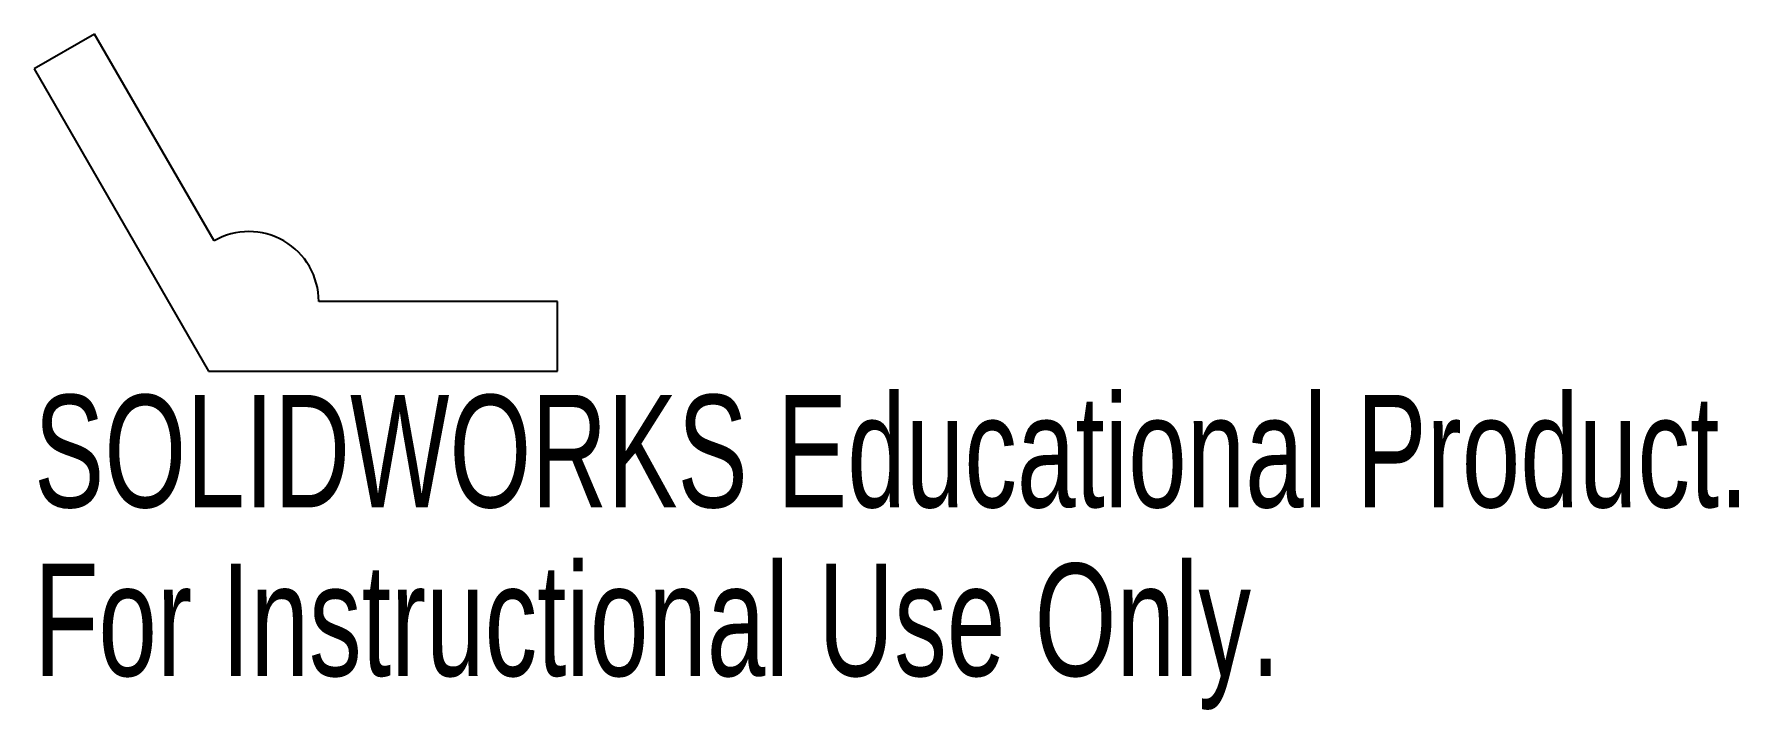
# Model space of a CAD drawing. Header units: millimetres. Extents: x -7.5 to 65.8, y -14.6 to 14.5.
import ezdxf

# ---------------------------------------------------------------- set-up
doc = ezdxf.new("R2010")
doc.units = ezdxf.units.MM
doc.styles.add('SLDTEXTSTYLE0', font='TXT', dxfattribs={"width": 0.7})

msp = doc.modelspace()

# ---------------------------------------------------------------- linework, layer by layer
at = {"color": 7, "linetype": 'Continuous', "lineweight": 25}
for p, q in [((-4.902, 14.49), (-7.5, 12.99)), ((0.232, 5.598), (-4.902, 14.49)), ((-7.5, 12.99), (0, 0)), ((15, 3), (4.732, 3)), ((15, 0), (15, 3)), ((0, 0), (15, 0))]:
    msp.add_line(p, q, dxfattribs=at)
msp.add_arc((1.732, 3), 3, 0, 120, dxfattribs=at)

# ---------------------------------------------------------------- texts
at = {"color": 7, "linetype": 'Continuous', "char_height": 4.83362, "attachment_point": 1, "style": 'SLDTEXTSTYLE0'}
for s, insert in [('SOLIDWORKS Educational Product.', (-7.5, -1.02)), ('For Instructional Use Only.', (-7.5, -8.27))]:
    msp.add_mtext(s, dxfattribs=dict(at, insert=insert))

doc.saveas('drawing.dxf')
